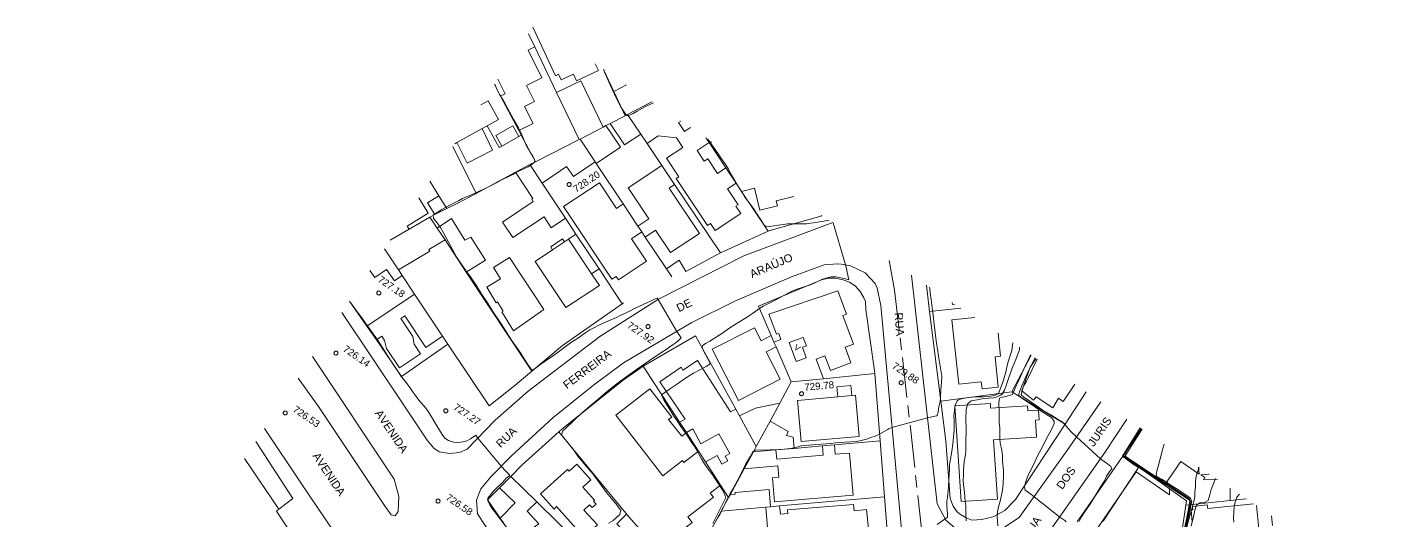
# Model space of a CAD drawing. Header units: metres. Extents: x 322294 to 7190115, y 7390841 to 10157759.
# Drawn here: x 323127.6 to 323466.7, y 7394267.6 to 7394391 of the extents above; entities that cross this region are included whole.
import ezdxf
from ezdxf.enums import TextEntityAlignment as Align

# ---------------------------------------------------------------- set-up
doc = ezdxf.new("R2010")
doc.units = ezdxf.units.M
doc.linetypes.add('T09', pattern=[17, 10, -2, 3, -2])
doc.layers.get('0').update_dxf_attribs({"lineweight": 18})
for name, color, linetype, lineweight in [('100_SIST_VIARIO_MEIO_FIO', 1, 'Continuous', 18), ('108_SEP_FIS_CANT_CENT_ILHA', 7, 'Continuous', 18), ('144_P_DUPLA_ASF_TOP', 7, 'Continuous', 18), ('160_P_SIMP_ASF_TOP', 7, 'Continuous', 18), ('206_MURO_E_MURO_ARRIMO', 7, 'Continuous', 18), ('214_PROJ_BEIRAL_EDIF', 10, 'Continuous', 18), ('216_EDIF_NOTAVEL', 2, 'Continuous', 18), ('508_LM_SETOR_FISCAL', 136, 'T09', 18), ('600_CURVA_MESTRA', 14, 'Continuous', 18), ('604_CURVA_INTERM', 7, 'Continuous', 18), ('606_PTO_COTADO', 7, 'Continuous', 18), ('608_PTO_COTADO_INTERVIA', 1, 'Continuous', 18)]:
    doc.layers.add(name, color=color, linetype=linetype, lineweight=lineweight)
doc.styles.add('Style-Arial', font='arial.ttf', dxfattribs={"height": 1.75})

# ---------------------------------------------------------------- blocks, each defined once
blk = doc.blocks.new('SP09')
at = {"color": 0, "linetype": 'Continuous'}
blk.add_lwpolyline([(-0.03, -0.51), (-0.14, -0.49), (-0.24, -0.46), (-0.31, -0.42), (-0.35, -0.39), (-0.42, -0.31), (-0.47, -0.24), (-0.51, -0.15), (-0.52, -0.09), (-0.52, 0.03), (-0.51, 0.11), (-0.48, 0.2), (-0.44, 0.27), (-0.4, 0.33), (-0.32, 0.39), (-0.23, 0.44), (-0.15, 0.48), (-0.1, 0.48), (-0.03, 0.48), (0.08, 0.48), (0.19, 0.44), (0.27, 0.4), (0.35, 0.32), (0.41, 0.23), (0.46, 0.11), (0.48, 0.03), (0.48, -0.03), (0.47, -0.08), (0.44, -0.21), (0.38, -0.3), (0.31, -0.38), (0.23, -0.44), (0.1, -0.49), (0.02, -0.51)], close=True, dxfattribs=at)
blk = doc.blocks.new('SP10')
at = {"color": 0, "linetype": 'Continuous'}
blk.add_lwpolyline([(-0.03, -0.51), (-0.14, -0.49), (-0.24, -0.46), (-0.31, -0.42), (-0.35, -0.39), (-0.42, -0.31), (-0.47, -0.24), (-0.51, -0.15), (-0.52, -0.09), (-0.52, 0.03), (-0.51, 0.11), (-0.48, 0.2), (-0.44, 0.27), (-0.4, 0.33), (-0.32, 0.39), (-0.23, 0.44), (-0.15, 0.48), (-0.1, 0.48), (-0.03, 0.48), (0.08, 0.48), (0.19, 0.44), (0.27, 0.4), (0.35, 0.32), (0.41, 0.23), (0.46, 0.11), (0.48, 0.03), (0.48, -0.03), (0.47, -0.08), (0.44, -0.21), (0.38, -0.3), (0.31, -0.38), (0.23, -0.44), (0.1, -0.49), (0.02, -0.51)], close=True, dxfattribs=at)

msp = doc.modelspace()

# ---------------------------------------------------------------- linework, layer by layer
at = {"layer": '100_SIST_VIARIO_MEIO_FIO'}
for points in [[(323206.25, 7394319.655), (323221.769, 7394296.526), (323227.584, 7394287.753), (323229.247, 7394285.755), (323230.575, 7394284.881), (323233.113, 7394284.433), (323235.635, 7394284.67), (323237.553, 7394285.543), (323244.593, 7394292.757), (323252.842, 7394300.025), (323270.72, 7394313.679), (323285.398, 7394322.982), (323306.733, 7394333.81), (323328.947, 7394342.158)], [(323248.161, 7394257.158), (323240.175, 7394269.35), (323239.889, 7394272.739), (323240.958, 7394275.581), (323243.45, 7394278.571), (323248.602, 7394283.816), (323258.961, 7394293.309), (323269.141, 7394301.552), (323276.66, 7394307.141), (323293.698, 7394317.178), (323304.482, 7394322.554), (323318.643, 7394328.613), (323326.792, 7394331.61), (323330.149, 7394331.89), (323331.069, 7394331.746), (323333.335, 7394331.375), (323337.043, 7394329.562), (323339.556, 7394326.919), (323340.036, 7394325.808), (323340.917, 7394321.395), (323346.534, 7394260.891)], [(323348.588, 7394329.033), (323354.995, 7394271.887), (323357.194, 7394267.775), (323359.428, 7394265.848), (323363.008, 7394264.434), (323365.883, 7394264.167), (323368.386, 7394264.568), (323372.075, 7394266.161), (323375.566, 7394268.404), (323387.417, 7394285.059), (323395.982, 7394297.361)], [(323402.467, 7394293.027), (323396.959, 7394284.669), (323379.983, 7394260.392), (323373.124, 7394249.782), (323369.878, 7394242.772), (323365.752, 7394232.659), (323364.018, 7394226.847), (323362.228, 7394218.531), (323361.124, 7394208.274), (323360.9, 7394198.864), (323362.004, 7394179.452), (323367.355, 7394119.089), (323368.904, 7394099.446), (323369.018, 7394079.171), (323369.147, 7394063.997)], [(323127.576, 7394201.921), (323154.827, 7394183.796), (323157.963, 7394182.974), (323161.379, 7394183.835), (323163.156, 7394185.243), (323208.769, 7394249.776), (323209.786, 7394252.898), (323209.444, 7394256.617), (323208.311, 7394258.847), (323196.18, 7394276.88), (323186.898, 7394290.695)]]:
    msp.add_lwpolyline(points, dxfattribs=at)
at = {"layer": '108_SEP_FIS_CANT_CENT_ILHA'}
msp.add_lwpolyline([(323195.323, 7394303.302), (323200.373, 7394296.197), (323217.029, 7394271.164), (323218.537, 7394269.106), (323219.57, 7394268.881), (323220.305, 7394269.89), (323220.52, 7394273.716), (323219.278, 7394277.999), (323198.93, 7394308.701)], dxfattribs=at)
at = {"layer": '206_MURO_E_MURO_ARRIMO'}
for p, q in [((323313.003, 7394340.139), (323325.926, 7394343.798)), ((323325.926, 7394343.798), (323326.25, 7394343.96)), ((323300.886, 7394334.604), (323312.778, 7394340.036)), ((323312.778, 7394340.036), (323313.003, 7394340.139)), ((323292.229, 7394329.907), (323300.886, 7394334.604)), ((323287.371, 7394330.579), (323290.585, 7394332.73)), ((323288.682, 7394328.606), (323287.371, 7394330.579)), ((323290.585, 7394332.73), (323292.229, 7394329.907)), ((323310.369, 7394321.233), (323326.123, 7394327.865)), ((323326.123, 7394327.865), (323327.905, 7394328.303)), ((323327.905, 7394328.303), (323329.581, 7394328.229)), ((323329.581, 7394328.229), (323331.538, 7394327.84)), ((323331.538, 7394327.84), (323333.112, 7394327.261)), ((323333.112, 7394327.261), (323334.504, 7394326.328)), ((323353.156, 7394319.958), (323352.343, 7394326.523)), ((323334.504, 7394326.328), (323335.802, 7394324.904)), ((323335.802, 7394324.904), (323336.605, 7394323.481)), ((323336.605, 7394323.481), (323337.096, 7394322.415)), ((323208.166, 7394322.522), (323212.468, 7394316.302)), ((323261.412, 7394311.41), (323276.329, 7394321.885)), ((323276.329, 7394321.885), (323276.618, 7394322.088)), ((323337.096, 7394322.415), (323337.248, 7394320.41)), ((323337.248, 7394320.41), (323339.412, 7394305.118)), ((323355.937, 7394297.503), (323353.156, 7394319.958)), ((323281.518, 7394306.292), (323294.671, 7394313.837)), ((323214.859, 7394312.845), (323221.184, 7394303.699)), ((323221.184, 7394303.699), (323232.737, 7394311.789)), ((323232.737, 7394311.789), (323243.087, 7394296.333)), ((323253.76, 7394305.036), (323261.412, 7394311.41)), ((323276.519, 7394302.753), (323281.518, 7394306.292)), ((323249.443, 7394301.44), (323253.76, 7394305.036)), ((323261.198, 7394290.513), (323276.519, 7394302.753)), ((323339.412, 7394305.118), (323339.469, 7394304.407)), ((323339.469, 7394304.407), (323340.797, 7394287.609)), ((323243.087, 7394296.333), (323249.443, 7394301.44)), ((323392.313, 7394299.813), (323387.031, 7394291.774)), ((323357.168, 7394287.565), (323355.937, 7394297.503)), ((323251.341, 7394281.628), (323260.497, 7394289.881)), ((323260.497, 7394289.881), (323261.198, 7394290.513)), ((323387.031, 7394291.774), (323374.657, 7394272.937)), ((323406.031, 7394290.646), (323403.317, 7394286.416)), ((323340.797, 7394287.609), (323341.902, 7394273.638)), ((323358.327, 7394273.191), (323357.168, 7394287.565)), ((323403.317, 7394286.416), (323401.483, 7394283.786)), ((323401.483, 7394283.786), (323390.044, 7394267.376)), ((323248.466, 7394278.714), (323251.341, 7394281.628)), ((323245.652, 7394275.861), (323248.466, 7394278.714)), ((323341.902, 7394273.638), (323342.569, 7394265.202)), ((323359.048, 7394271.256), (323358.327, 7394273.191)), ((323374.657, 7394272.937), (323371.954, 7394270.158)), ((323189.88, 7394269.989), (323190.52, 7394270.484)), ((323197.793, 7394258.121), (323189.88, 7394269.989)), ((323360.015, 7394269.848), (323359.048, 7394271.256)), ((323360.901, 7394269.183), (323360.015, 7394269.848)), ((323362.461, 7394268.24), (323360.901, 7394269.183)), ((323371.954, 7394270.158), (323369.003, 7394268.608)), ((323438.855, 7394266.432), (323438.636, 7394268.857)), ((323250.055, 7394262.135), (323245.814, 7394268.275)), ((323363.725, 7394267.8), (323362.461, 7394268.24)), ((323366.206, 7394267.925), (323363.725, 7394267.8)), ((323369.003, 7394268.608), (323366.206, 7394267.925))]:
    msp.add_line(p, q, dxfattribs=at)
for points in [[(323254.442, 7394386.077), (323259.923, 7394374.659)], [(323271.644, 7394380.452), (323274.211, 7394374.931)], [(323244.417, 7394376.77), (323245.917, 7394373.75)], [(323250.467, 7394365.164), (323251.092, 7394363.984)], [(323273.286, 7394366.948), (323272.243, 7394366.405)], [(323282.513, 7394361.973), (323286.227, 7394356.441)], [(323269.813, 7394356.975), (323276.564, 7394346.826)], [(323230.468, 7394348.872), (323228.21, 7394352.517)], [(323289.422, 7394351.681), (323300.886, 7394334.604)], [(323232.462, 7394345.655), (323235.044, 7394346.932), (323239.788, 7394349.468)], [(323312.778, 7394340.036), (323306.147, 7394349.976)], [(323228.224, 7394343.557), (323229.459, 7394344.169)], [(323264.763, 7394339.274), (323262.126, 7394343.238)], [(323282.063, 7394338.558), (323287.371, 7394330.579)], [(323276.329, 7394321.885), (323270.513, 7394330.629)], [(323224.423, 7394324.286), (323221.353, 7394328.901)], [(323253.76, 7394305.036), (323237.349, 7394329.792)], [(323310.369, 7394321.233), (323313.55, 7394313.892)], [(323360.917, 7394320.794), (323353.156, 7394319.958)], [(323231.429, 7394313.755), (323232.737, 7394311.789)], [(323304.721, 7394295.495), (323294.671, 7394313.837)], [(323290.634, 7394292.297), (323281.518, 7394306.292)], [(323378.528, 7394309.025), (323373.719, 7394299.811)], [(323339.469, 7394304.407), (323326.63, 7394303.118)], [(323315.687, 7394296.991), (323318.569, 7394302.309)], [(323355.937, 7394297.503), (323373.719, 7394299.811)], [(323373.719, 7394299.811), (323387.031, 7394291.774)], [(323260.497, 7394289.881), (323277.186, 7394269.478), (323277.396, 7394269.239)], [(323319.297, 7394285.715), (323326.374, 7394286.338)], [(323329.365, 7394286.602), (323340.797, 7394287.609)], [(323297.142, 7394282.308), (323295.387, 7394285.002)], [(323401.483, 7394283.786), (323411.862, 7394276.473)], [(323254.936, 7394272.366), (323248.466, 7394278.714)], [(323341.902, 7394273.638), (323315.66, 7394271.326)], [(323428.296, 7394272.66), (323432.338, 7394273.065)]]:
    msp.add_lwpolyline(points, dxfattribs=at)
at = {"layer": '214_PROJ_BEIRAL_EDIF'}
for points in [[(323269.577, 7394381.833), (323270.354, 7394380.163), (323264.885, 7394377.62), (323264.121, 7394379.264), (323261.034, 7394377.828), (323260.381, 7394379.233), (323259.599, 7394378.869), (323253.946, 7394391.03)], [(323252.851, 7394389.392), (323254.442, 7394386.077), (323252.792, 7394385.254), (323256.23, 7394378.364), (323252.36, 7394376.433), (323254.37, 7394372.403), (323251.911, 7394371.176), (323254.025, 7394366.939), (323250.467, 7394365.164)], [(323250.467, 7394365.164), (323245.917, 7394373.75), (323247.071, 7394374.326), (323245.238, 7394378)], [(323274.211, 7394374.931), (323277.407, 7394376.601)], [(323283.711, 7394372.388), (323277.648, 7394369.22), (323277.019, 7394368.891), (323274.211, 7394374.931)], [(323234.463, 7394361.875), (323234.97, 7394362.158), (323241.272, 7394365.675), (323242.541, 7394366.384), (323245.378, 7394367.967), (323242.788, 7394372.607), (323240.949, 7394371.581)], [(323283.711, 7394372.388), (323277.648, 7394369.22), (323280.954, 7394364.296), (323282.513, 7394361.973), (323285.311, 7394363.839), (323289.853, 7394363.344), (323291.456, 7394360.94), (323287.412, 7394358.242), (323290.499, 7394353.614), (323289.841, 7394353.176), (323297.662, 7394341.45), (323298.372, 7394341.924), (323299.532, 7394340.185), (323305.93, 7394344.453), (323304.728, 7394346.257), (323305.287, 7394346.63), (323302.641, 7394350.597), (323304.781, 7394352.024), (323302.232, 7394355.846), (323300.151, 7394354.458), (323297.721, 7394358.102), (323296.807, 7394357.493), (323295.016, 7394360.178), (323298.008, 7394362.179)], [(323293.413, 7394365.905), (323291.92, 7394364.909), (323290.419, 7394367.16), (323290.978, 7394367.532)], [(323234.463, 7394361.875), (323234.97, 7394362.158), (323237.532, 7394356.994), (323243.898, 7394360.23), (323241.272, 7394365.675), (323242.541, 7394366.384), (323245.594, 7394360.915), (323246.259, 7394361.286), (323250.49, 7394363.648), (323251.092, 7394363.984), (323254.605, 7394357.354), (323253.208, 7394356.644), (323249.647, 7394354.74)], [(323249.647, 7394354.74), (323239.788, 7394349.468), (323233.98, 7394361.152)], [(323298.008, 7394362.179), (323297.22, 7394363.36)], [(323298.72, 7394362.358), (323298.008, 7394362.179)], [(323298.008, 7394362.179), (323302.232, 7394355.846), (323304.781, 7394352.024), (323306.147, 7394349.976), (323309.343, 7394350.781), (323310.734, 7394345.256), (323315.09, 7394346.353), (323314.785, 7394347.562), (323319.198, 7394348.673)], [(323218.349, 7394337.76), (323223.064, 7394340.528), (323222.605, 7394341.269), (323227.847, 7394344.518), (323225.449, 7394348.386)], [(323216.901, 7394335.594), (323220.372, 7394330.376), (323228.218, 7394334.982), (323227.954, 7394335.431), (323232.026, 7394337.821), (323230.048, 7394340.806), (323228.224, 7394343.557)], [(323228.224, 7394343.557), (323223.064, 7394340.528), (323218.349, 7394337.76)], [(323213.268, 7394330.157), (323214.444, 7394328.428), (323217.416, 7394330.45), (323219.383, 7394327.56), (323221.353, 7394328.901), (323220.372, 7394330.376), (323216.901, 7394335.594)], [(323359.447, 7394321.776), (323358.88, 7394321.694), (323358.806, 7394322.205)], [(323364.416, 7394318.455), (323358.682, 7394317.838), (323360.414, 7394301.749), (323366.07, 7394302.358), (323366.262, 7394300.572), (323370.314, 7394301.008), (323369.493, 7394308.624), (323370.878, 7394308.773), (323370.255, 7394314.553)], [(323379.811, 7394308.168), (323378.255, 7394306.036), (323376.162, 7394300.063), (323379.108, 7394297.771), (323379.743, 7394298.634), (323383.917, 7394295.846), (323385.353, 7394298.241), (323386.571, 7394297.432), (323389.445, 7394301.729)], [(323184.714, 7394287.426), (323193.961, 7394273.148), (323190.52, 7394270.484), (323181.869, 7394283.169)], [(323428.296, 7394272.66), (323417.176, 7394271.543), (323417.332, 7394272.62), (323413.131, 7394275.579), (323411.862, 7394276.473), (323415.919, 7394282.424), (323420.536, 7394279.275), (323420.381, 7394281.056)], [(323422.962, 7394279.331), (323422.92, 7394279.271), (323420.966, 7394279.076), (323421.948, 7394278.406), (323421.586, 7394277.875), (323425.071, 7394277.922)], [(323428.291, 7394275.77), (323428.296, 7394272.66)], [(323434.122, 7394271.873), (323422.65, 7394270.722), (323422.514, 7394271.582), (323418.861, 7394271.216), (323418.945, 7394270.386), (323418.505, 7394270.342), (323418.813, 7394267.272)], [(323428.95, 7394252.003), (323439.985, 7394252.918), (323439.592, 7394257.613), (323438.313, 7394257.485), (323438.075, 7394259.854), (323435.389, 7394259.584), (323435.518, 7394258.303), (323434.404, 7394258.191), (323434.24, 7394259.822), (323435.457, 7394259.944), (323435.313, 7394261.373), (323435.821, 7394261.424), (323434.819, 7394271.408)]]:
    msp.add_lwpolyline(points, dxfattribs=at)
for points in [[(323271.537, 7394366.037), (323265.999, 7394377.575), (323259.923, 7394374.659), (323265.556, 7394362.924), (323265.779, 7394363.039)], [(323273.286, 7394366.948), (323276.871, 7394361.573), (323280.954, 7394364.296), (323277.648, 7394369.22), (323277.019, 7394368.891)], [(323250.49, 7394363.648), (323246.259, 7394361.286), (323244.764, 7394363.964), (323248.995, 7394366.326)], [(323271.537, 7394366.037), (323272.243, 7394366.405), (323275.848, 7394361), (323269.813, 7394356.975), (323269.586, 7394357.316), (323265.779, 7394363.039)], [(323256.266, 7394352.048), (323262.429, 7394356.158), (323264.098, 7394353.656), (323269.586, 7394357.316), (323265.779, 7394363.039), (323265.556, 7394362.924), (323254.605, 7394357.354), (323253.208, 7394356.644)], [(323253.208, 7394356.644), (323249.647, 7394354.74), (323253.997, 7394348.2), (323253.702, 7394348.004), (323254.097, 7394347.409), (323246.391, 7394342.284), (323248.965, 7394338.414), (323256.772, 7394343.607), (323258.585, 7394340.882), (323262.126, 7394343.238), (323256.266, 7394352.048)], [(323289.422, 7394351.681), (323286.227, 7394356.441), (323277.787, 7394350.812), (323282.938, 7394343.09), (323280.244, 7394341.293), (323281.215, 7394339.833), (323282.063, 7394338.558), (323284.651, 7394340.284), (323288.407, 7394334.652), (323295.634, 7394339.473), (323288.086, 7394350.79)], [(323276.564, 7394346.826), (323280.244, 7394341.293), (323281.215, 7394339.833), (323278.626, 7394338.106), (323282.368, 7394332.497), (323275.353, 7394327.818), (323274.762, 7394328.703), (323273.754, 7394328.03), (323261.669, 7394346.149), (323270.64, 7394352.133), (323274.914, 7394345.725)], [(323229.459, 7394344.169), (323232.462, 7394345.655), (323230.468, 7394348.872), (323227.633, 7394347.115)], [(323237.349, 7394329.792), (323232.026, 7394337.821), (323230.048, 7394340.806), (323233.623, 7394343.178), (323236.971, 7394337.729), (323238.481, 7394338.476), (323242.154, 7394332.751)], [(323268.644, 7394329.387), (323262.899, 7394338.024), (323261.908, 7394337.365), (323258.916, 7394335.374), (323254.548, 7394332.469), (323262.248, 7394320.893), (323270.599, 7394326.448)], [(323261.908, 7394337.365), (323258.916, 7394335.374), (323258.435, 7394336.098), (323261.427, 7394338.089)], [(323268.644, 7394329.387), (323270.513, 7394330.629), (323264.763, 7394339.274), (323262.899, 7394338.024)], [(323248.114, 7394333.404), (323244.125, 7394330.947), (323245.879, 7394328.099), (323242.45, 7394325.986), (323244.822, 7394322.134), (323245.15, 7394322.336), (323246.56, 7394320.048), (323246.22, 7394319.839), (323249.14, 7394315.097), (323256.726, 7394320.413)], [(323231.429, 7394313.755), (323227.242, 7394310.96), (323221.96, 7394318.869), (323220.953, 7394318.197), (323223.95, 7394313.708), (323224.344, 7394311.752), (323225.934, 7394309.372), (323220.641, 7394305.837), (323217.403, 7394310.686), (323216.882, 7394312.699), (323216.191, 7394313.734), (323214.859, 7394312.845), (323212.468, 7394316.302), (323224.423, 7394324.286)], [(323318.569, 7394302.309), (323326.63, 7394303.118), (323324.801, 7394308.02), (323326.998, 7394308.84), (323328.357, 7394305.197), (323333.489, 7394307.112), (323332.035, 7394311.01), (323334.149, 7394311.799), (323331.497, 7394318.908), (323332.408, 7394319.248), (323330.211, 7394325.137), (323312.985, 7394319.256), (323314.857, 7394314.239), (323315.437, 7394314.456), (323315.999, 7394312.949), (323314.242, 7394312.294), (323314.756, 7394311.108)], [(323313.55, 7394313.892), (323314.242, 7394312.294), (323314.756, 7394311.108), (323312.316, 7394309.862), (323315.816, 7394303.01), (323305.382, 7394297.68), (323298.835, 7394310.496), (323309.372, 7394315.879), (323311.042, 7394312.611)], [(323321.561, 7394313.455), (323318.051, 7394312.145), (323319.801, 7394307.454), (323322.312, 7394308.39), (323321.339, 7394310.997), (323322.338, 7394311.37)], [(323297.142, 7394282.308), (323300.909, 7394276.526), (323302.922, 7394273.436), (323303.294, 7394274.122), (323306.814, 7394280.618), (323309.089, 7394284.815), (323309.827, 7394286.177), (323305.637, 7394293.823), (323304.721, 7394295.495), (323303.414, 7394294.827), (323295.097, 7394307.705), (323291.442, 7394305.253), (323291.048, 7394306.023), (323285.683, 7394302.345), (323292.076, 7394293.034), (323290.634, 7394292.297), (323292.349, 7394289.666), (323293.958, 7394290.557), (323296.007, 7394286.856), (323300.491, 7394289.339), (323303.197, 7394284.452), (323302.015, 7394283.798), (323302.694, 7394282.571), (323301.254, 7394281.774), (323300.062, 7394283.926)], [(323292.349, 7394289.666), (323295.387, 7394285.002), (323291.758, 7394282.189), (323291.408, 7394282.641), (323286.474, 7394278.817), (323274.683, 7394294.032), (323283.193, 7394300.627), (323288.681, 7394293.545), (323287.921, 7394292.956), (323291.176, 7394288.757)], [(323330.217, 7394298.614), (323333.712, 7394298.922), (323333.493, 7394301.406), (323329.998, 7394301.098)], [(323315.687, 7394296.991), (323313.27, 7394292.531), (323309.827, 7394286.177), (323305.637, 7394293.823), (323309.65, 7394295.74)], [(323330.217, 7394298.614), (323333.712, 7394298.922), (323334.655, 7394299.005), (323335.563, 7394288.704), (323321.005, 7394287.421), (323320.097, 7394297.722)], [(323380.37, 7394295.296), (323377.729, 7394295.117), (323377.643, 7394296.39), (323368.406, 7394295.766), (323368.328, 7394296.919), (323359.446, 7394296.319), (323361.058, 7394272.436), (323370.105, 7394273.047), (323369.107, 7394287.825), (323379.885, 7394288.553), (323379.6, 7394292.78), (323380.535, 7394292.843)], [(323319.297, 7394285.715), (323314.747, 7394285.314), (323309.089, 7394284.815), (323309.827, 7394286.177), (323313.27, 7394292.531), (323317.779, 7394289.948), (323317.366, 7394288.971), (323319.047, 7394288.543)], [(323306.814, 7394280.618), (323309.089, 7394284.815), (323314.747, 7394285.314), (323314.953, 7394282.977), (323326.58, 7394284.002), (323326.374, 7394286.338), (323329.365, 7394286.602), (323329.572, 7394284.243), (323333.094, 7394284.553), (323334.019, 7394274.05), (323314.391, 7394272.32), (323313.86, 7394278.348), (323315.499, 7394278.493), (323315.246, 7394281.36)], [(323264.978, 7394281.755), (323263.021, 7394279.998), (323262.633, 7394280.43), (323255.859, 7394274.348), (323259.266, 7394270.554), (323259.931, 7394271.152), (323266.755, 7394263.551), (323270.11, 7394266.563), (323266.751, 7394270.303), (323268.169, 7394271.576), (323268.77, 7394270.906), (323269.769, 7394271.803), (323269.125, 7394272.52), (323269.423, 7394272.788), (323266.49, 7394276.055), (323268.486, 7394277.847)], [(323417.176, 7394271.543), (323417.332, 7394272.62), (323413.131, 7394275.579), (323413.134, 7394274.131), (323404.757, 7394279.843), (323394.813, 7394265.258), (323397.785, 7394263.232), (323397.19, 7394262.358), (323401.852, 7394259.084), (323402.427, 7394259.927), (323403.434, 7394259.241), (323403.785, 7394259.755), (323407.933, 7394256.927), (323409.676, 7394264.324), (323415.789, 7394261.942)], [(323245.652, 7394275.861), (323242.665, 7394272.835), (323245.814, 7394268.275), (323249.527, 7394272.059)], [(323285.1, 7394260.472), (323293.79, 7394267.206), (323292.726, 7394268.579), (323299.112, 7394273.528), (323298.335, 7394274.531), (323300.909, 7394276.526), (323302.922, 7394273.436), (323301.082, 7394270.042), (323293.143, 7394255.392), (323291.778, 7394252.872)], [(323267.004, 7394254.349), (323270.749, 7394256.85), (323254.936, 7394272.366), (323252.583, 7394270.017), (323255.508, 7394266.825), (323252.145, 7394264.502), (323252.577, 7394263.877), (323250.055, 7394262.135), (323251.139, 7394260.566), (323254.492, 7394261.307), (323257.192, 7394257.215), (323261.381, 7394259.865)], [(323303.294, 7394274.122), (323304.586, 7394274.236), (323304.549, 7394274.656), (323313.026, 7394275.403), (323313.403, 7394271.127), (323312.187, 7394271.02), (323301.082, 7394270.042), (323302.922, 7394273.436)], [(323281.798, 7394264.229), (323275.866, 7394260.267), (323273.296, 7394262.888), (323276.099, 7394265.637), (323274.935, 7394266.824), (323277.396, 7394269.239)], [(323331.124, 7394258.738), (323328.663, 7394258.521), (323328.59, 7394259.405), (323318.694, 7394258.592), (323318.617, 7394259.53), (323314.103, 7394259.159), (323313.711, 7394263.931), (323312.776, 7394263.854), (323312.187, 7394271.02), (323313.403, 7394271.127), (323315.66, 7394271.326), (323315.874, 7394269.272), (323317.738, 7394269.467), (323317.648, 7394270.336), (323334.133, 7394271.674), (323334.301, 7394270.114), (323337.352, 7394270.432), (323337.934, 7394264.859), (323334.638, 7394264.515), (323335.117, 7394259.928), (323331.044, 7394259.502)]]:
    msp.add_lwpolyline(points, close=True, dxfattribs=at)
at = {"layer": '216_EDIF_NOTAVEL'}
for points in [[(323298.008, 7394362.179), (323297.22, 7394363.36)], [(323298.72, 7394362.358), (323298.008, 7394362.179)]]:
    msp.add_lwpolyline(points, dxfattribs=at)
at = {"layer": '508_LM_SETOR_FISCAL'}
msp.add_lwpolyline([(323343.065, 7394332.724), (323344.391, 7394325.283), (323348.357, 7394290.868), (323351.423, 7394262.391), (323353.555, 7394242.594), (323354.441, 7394218.108), (323355.134, 7394198.946), (323356.756, 7394181.451), (323358.706, 7394160.425), (323363.917, 7394101.855), (323364.928, 7394081.592), (323364.896, 7394060.351), (323367.232, 7394034.125), (323410.022, 7393965.034), (323429.652, 7393918.888), (323443.08, 7393868.642), (323448.918, 7393847.221), (323455.854, 7393821.418), (323456.737, 7393818.131), (323467.637, 7393781.957), (323472.177, 7393766.89), (323473.045, 7393761.884)], dxfattribs=at)
at = {"layer": '600_CURVA_MESTRA'}
for points, elevation in [([(323299.498, 7394267.097), (323300.167, 7394268.251), (323300.784, 7394269.378), (323301.274, 7394270.382), (323301.817, 7394271.381), (323302.319, 7394272.502), (323302.821, 7394273.427), (323303.274, 7394274.428), (323303.931, 7394275.546), (323304.545, 7394276.633), (323305.118, 7394277.707), (323305.651, 7394278.664), (323306.255, 7394279.804), (323307.237, 7394281.855), (323308.392, 7394283.788), (323308.938, 7394284.835), (323309.581, 7394285.232), (323310.591, 7394285.317), (323311.922, 7394285.241), (323313.199, 7394285.353), (323315.557, 7394285.41), (323316.907, 7394285.495), (323318.357, 7394285.67), (323319.742, 7394285.949), (323321.012, 7394286.375), (323322.093, 7394286.419), (323324.682, 7394286.652), (323326.042, 7394286.772), (323327.288, 7394286.84), (323328.433, 7394286.946), (323329.527, 7394287.079), (323330.797, 7394287.172), (323331.975, 7394287.231), (323333.384, 7394287.336), (323334.754, 7394287.473), (323336.043, 7394287.697), (323337.342, 7394288.037), (323338.492, 7394288.406), (323339.528, 7394288.805), (323340.647, 7394289.304), (323342.706, 7394290.442), (323342.844, 7394290.624), (323343.743, 7394290.955), (323352.588, 7394293.355), (323354.76, 7394293.869), (323354.997, 7394293.89), (323355.26, 7394294.866), (323355.458, 7394296.136), (323355.762, 7394297.43), (323355.85, 7394298.465), (323355.921, 7394300.466), (323356.104, 7394302.299), (323356.196, 7394303.771), (323355.527, 7394307.796), (323355.356, 7394308.793), (323355.101, 7394310.576), (323354.887, 7394311.902), (323354.294, 7394316.685), (323354.002, 7394319.014), (323353.848, 7394320.292), (323353.717, 7394321.583), (323353.529, 7394322.957), (323353.263, 7394324.566), (323353.174, 7394325.725), (323353.133, 7394325.996)], 730), ([(323380.046, 7394308.011), (323377.748, 7394303.346), (323377.245, 7394302.36), (323376.634, 7394301.269), (323376.241, 7394300.184), (323376.058, 7394299.14), (323376.804, 7394298.46), (323377.652, 7394297.912), (323380.364, 7394296.029), (323381.32, 7394295.382), (323383.463, 7394294.106), (323385.276, 7394292.969), (323386.17, 7394292.438), (323387.069, 7394291.592), (323387.828, 7394290.623), (323388.546, 7394289.838), (323389.859, 7394288.567), (323395.883, 7394283.073), (323396.808, 7394282.413), (323397.645, 7394281.807), (323398.425, 7394281.174), (323398.665, 7394280.647), (323398.012, 7394279.769), (323397.398, 7394278.729), (323396.827, 7394277.624), (323395.808, 7394275.893), (323393.793, 7394272.638), (323392.991, 7394271.455), (323391.887, 7394269.759), (323391.127, 7394268.559), (323390.544, 7394267.429)], 735), ([(323414.681, 7394250.221), (323414.758, 7394250.649), (323416.118, 7394258.085), (323417.647, 7394266.749), (323419.117, 7394272.058), (323419.247, 7394272.674), (323419.428, 7394273.774), (323419.451, 7394274.815), (323419.61, 7394276.026), (323419.646, 7394277.189), (323419.73, 7394278.268), (323419.942, 7394279.307), (323420.53, 7394280.956)], 740)]:
    msp.add_lwpolyline(points, dxfattribs=dict(at, elevation=elevation))
at = {"layer": '604_CURVA_INTERM', "flags": 128}
for points, elevation in [([(323271.68, 7394380.428), (323271.923, 7394379.783), (323272.38, 7394378.676), (323273.289, 7394376.619), (323273.827, 7394375.535), (323274.834, 7394373.354), (323275.811, 7394371.329), (323276.367, 7394370.462), (323277.391, 7394368.963), (323277.989, 7394368.925), (323279.032, 7394369.443), (323280.046, 7394370.022), (323281.961, 7394371.077), (323283.022, 7394371.583), (323284.176, 7394372.077)], 729), ([(323272.903, 7394266.99), (323274.049, 7394267.68), (323274.856, 7394268.445), (323275.75, 7394269.156), (323275.952, 7394270.238), (323275.274, 7394271.13), (323274.689, 7394271.963), (323273.922, 7394272.873), (323273.185, 7394273.709), (323272.386, 7394274.687), (323271.048, 7394276.542), (323270.319, 7394277.555), (323269.037, 7394279.252), (323266.898, 7394281.767), (323266.193, 7394282.635), (323265.513, 7394283.416), (323264.924, 7394284.235), (323264.242, 7394285.226), (323263.477, 7394286.191), (323262.809, 7394286.99), (323262.056, 7394287.943), (323261.176, 7394289.122), (323261.449, 7394290.128), (323262.225, 7394290.784), (323263.963, 7394292.405), (323264.75, 7394293.188), (323265.673, 7394294.026), (323266.431, 7394294.742), (323268.152, 7394296.17), (323269.142, 7394296.982), (323272.59, 7394299.925), (323273.434, 7394300.663), (323274.313, 7394301.358), (323276.317, 7394302.857), (323277.237, 7394303.551), (323278.415, 7394304.344), (323279.289, 7394305.023), (323280.131, 7394305.613), (323281.209, 7394306.33), (323283.97, 7394308.289), (323286.636, 7394310.017), (323287.587, 7394310.639), (323288.549, 7394311.326), (323289.474, 7394311.953), (323290.32, 7394312.601), (323291.035, 7394313.37), (323289.929, 7394314.958), (323285.298, 7394322.918), (323285.087, 7394323.286), (323284.535, 7394323.122), (323283.529, 7394322.622), (323282.442, 7394322.08), (323279.418, 7394320.662), (323278.325, 7394320.141), (323277.1, 7394319.512), (323275.819, 7394318.928), (323274.901, 7394318.469), (323273.87, 7394318.001), (323271.739, 7394317.094), (323270.478, 7394316.514), (323269.194, 7394315.874), (323268.247, 7394315.337), (323267.24, 7394314.706), (323266.392, 7394314.114), (323265.37, 7394313.352), (323264.299, 7394312.655), (323263.418, 7394312.059), (323260.693, 7394310.102), (323259.747, 7394309.369), (323258.782, 7394308.683), (323257.892, 7394308.095), (323255.719, 7394306.621), (323254.788, 7394305.868), (323253.805, 7394305.274), (323253.682, 7394305.29), (323253.526, 7394305.493), (323252.884, 7394306.436), (323251.628, 7394308.363), (323251.073, 7394309.367), (323248.663, 7394312.751), (323248.025, 7394313.706), (323246.808, 7394315.66), (323246.036, 7394316.874), (323243.999, 7394319.961), (323242.785, 7394321.871), (323241.234, 7394324.186), (323239.796, 7394326.502), (323238.591, 7394328.36), (323237.122, 7394330.231), (323236.375, 7394331.31), (323235.008, 7394333.468), (323234.474, 7394334.336), (323232.243, 7394338.478), (323231.643, 7394339.581), (323230.881, 7394340.903), (323230.104, 7394342.109), (323229.162, 7394343.205), (323229.045, 7394344.005), (323230.091, 7394344.723), (323231.198, 7394345.4), (323232.349, 7394346.018), (323233.4, 7394346.622), (323235.434, 7394347.636), (323236.43, 7394348.166), (323237.41, 7394348.607), (323238.449, 7394349.042), (323240.402, 7394349.91), (323241.535, 7394350.439), (323243.863, 7394351.601), (323244.825, 7394352.118), (323245.819, 7394352.683), (323246.876, 7394353.211), (323247.823, 7394353.638), (323248.966, 7394354.186), (323249.933, 7394354.774), (323252.775, 7394356.141), (323253.7, 7394356.676), (323254.484, 7394357.391), (323254.455, 7394357.81), (323253.957, 7394358.73), (323253.392, 7394359.608), (323252.898, 7394360.541), (323252.341, 7394361.547), (323251.891, 7394362.546), (323251.462, 7394363.552), (323250.941, 7394364.691), (323250.356, 7394365.867), (323249.777, 7394366.818), (323249.241, 7394367.893), (323247.528, 7394370.959), (323246.963, 7394372.034), (323246.359, 7394373.02), (323245.677, 7394374.188), (323245.007, 7394375.531), (323244.438, 7394376.801)], 728), ([(323247.089, 7394266.411), (323245.14, 7394268.966), (323244.459, 7394269.821), (323243.845, 7394270.694), (323243.251, 7394271.6), (323242.785, 7394272.515), (323242.762, 7394273.282), (323244.089, 7394274.914), (323244.886, 7394275.758), (323246.476, 7394277.295), (323247.285, 7394278.27), (323248.251, 7394278.973), (323247.961, 7394279.295), (323247.194, 7394280.035), (323246.076, 7394281.244), (323240.227, 7394288.283), (323239.701, 7394289.024), (323238.396, 7394288.099), (323237.484, 7394287.637), (323236.456, 7394287.323), (323235.335, 7394287.176), (323234.196, 7394287.271), (323233.925, 7394287.335), (323232.867, 7394287.656), (323231.959, 7394288.301), (323231.344, 7394289.182), (323230.641, 7394290.255), (323230.01, 7394291.354), (323228.163, 7394294.416), (323227.482, 7394295.406), (323226.801, 7394296.258), (323225.936, 7394297.234), (323225.247, 7394298.1), (323224.627, 7394298.926), (323223.922, 7394299.925), (323223.33, 7394300.85), (323221.757, 7394302.894), (323221.103, 7394303.717), (323220.378, 7394304.726), (323219.683, 7394305.821), (323218.992, 7394306.843), (323217.6, 7394309.042), (323216.908, 7394310.084), (323215.132, 7394312.84), (323213.646, 7394314.909), (323212.164, 7394317.051), (323211.472, 7394317.996), (323210.693, 7394318.983), (323210.09, 7394319.812), (323209.466, 7394320.717), (323208.798, 7394321.629), (323208.18, 7394322.542)], 727), ([(323373.958, 7394312.079), (323373.716, 7394310.22), (323373.403, 7394309.166), (323372.739, 7394307.108), (323372.482, 7394306.012), (323372.239, 7394304.754), (323371.862, 7394303.661), (323371.558, 7394302.51), (323370.64, 7394300.092), (323370.343, 7394299.367), (323369.32, 7394298.898), (323367.943, 7394298.702), (323366.593, 7394298.627), (323365.131, 7394298.601), (323363.69, 7394298.543), (323362.352, 7394298.364), (323361.36, 7394298.166), (323360.209, 7394297.787), (323360.008, 7394297.607), (323359.547, 7394296.549), (323359.348, 7394295.13), (323359.213, 7394293.808), (323359.278, 7394292.629), (323359.249, 7394290.449), (323359.177, 7394289.331), (323358.924, 7394286.927), (323358.761, 7394285.612), (323358.346, 7394283.028), (323358.156, 7394281.767), (323358.11, 7394280.408), (323358.036, 7394279.129), (323357.951, 7394278.119), (323357.829, 7394275.991), (323357.581, 7394273.529), (323357.462, 7394272.487), (323357.468, 7394271.351), (323357.57, 7394270.349), (323357.656, 7394269.26), (323357.632, 7394268.502), (323357.026, 7394268.09), (323355.062, 7394266.664)], 731), ([(323375.594, 7394310.986), (323375.64, 7394310.381), (323375.541, 7394310.167), (323374.694, 7394307.929), (323374.251, 7394306.931), (323373.783, 7394305.807), (323373.435, 7394304.731), (323373.035, 7394303.665), (323372.296, 7394301.474), (323371.831, 7394300.291), (323371.283, 7394299.297), (323370.878, 7394299.022), (323370.175, 7394298.661), (323369.147, 7394298.356), (323367.99, 7394298.301), (323366.792, 7394298.168), (323365.803, 7394298.018), (323365.543, 7394297.939), (323363.574, 7394297.617), (323362.657, 7394296.748), (323362.304, 7394295.38), (323362.228, 7394293.219), (323362.307, 7394290.399), (323362.205, 7394287.174), (323362.186, 7394285.133), (323362.088, 7394284.135), (323361.806, 7394282.393), (323361.649, 7394280.342), (323361.591, 7394279.33), (323361.551, 7394277.483), (323361.703, 7394275.94), (323361.881, 7394274.691), (323361.929, 7394273.619), (323362.012, 7394272.328), (323362.185, 7394271.308), (323362.243, 7394270.292), (323362.222, 7394268.91), (323362.244, 7394267.585)], 732), ([(323378.397, 7394309.112), (323377.932, 7394308.113), (323377.299, 7394306.875), (323376.733, 7394305.522), (323375.164, 7394302.2), (323374.707, 7394301.171), (323374.313, 7394300.145), (323373.877, 7394299.215), (323373.07, 7394298.937), (323372.11, 7394298.655), (323371.008, 7394298.417), (323370.618, 7394298.303), (323370.43, 7394297.093), (323370.495, 7394294.626), (323370.554, 7394293.564), (323370.553, 7394292.15), (323370.67, 7394290.744), (323370.741, 7394289.337), (323370.717, 7394288.205), (323370.787, 7394287.044), (323371.038, 7394285.983), (323371.266, 7394284.806), (323371.36, 7394283.684), (323371.391, 7394282.49), (323371.631, 7394280.198), (323371.61, 7394278.734), (323371.548, 7394277.132), (323371.451, 7394275.81), (323371.226, 7394274.391), (323370.691, 7394272.197), (323370.392, 7394271.109), (323370.085, 7394269.83), (323370.029, 7394268.781), (323370.183, 7394266.377)], 733), ([(323379.476, 7394308.391), (323379.012, 7394307.344), (323378.36, 7394306.089), (323377.787, 7394304.911), (323376.216, 7394301.357), (323375.485, 7394299.364), (323375.477, 7394298.92), (323376.471, 7394298.121), (323379.732, 7394295.963), (323380.818, 7394295.189), (323382.762, 7394293.956), (323383.592, 7394293.398), (323384.282, 7394292.5), (323384.241, 7394291.919), (323383.747, 7394290.728), (323383.094, 7394289.498), (323382.472, 7394288.373), (323381.289, 7394285.944), (323380.608, 7394284.756), (323380.098, 7394283.816), (323379.415, 7394282.355), (323378.817, 7394280.967), (323378.146, 7394279.659), (323377.645, 7394278.628), (323377.165, 7394277.433), (323376.839, 7394276.218), (323377.044, 7394275.239), (323377.276, 7394275.103), (323378.433, 7394274.282), (323379.271, 7394273.611), (323385.665, 7394268.517), (323386.925, 7394267.715), (323387.273, 7394267.359)], 734), ([(323396.569, 7394267.5), (323402.591, 7394276.727), (323405.38, 7394280.923), (323404.038, 7394281.777), (323401.382, 7394283.788), (323405.743, 7394290.838)], 736), ([(323411.783, 7394286.802), (323411.284, 7394285.061), (323410.905, 7394283.69), (323410.629, 7394282.48), (323410.353, 7394281.406), (323410.018, 7394280.409), (323409.746, 7394279.176), (323409.958, 7394278.717), (323411.234, 7394277.897), (323412.249, 7394277.309), (323413.012, 7394276.736), (323413.92, 7394276.221), (323414.783, 7394275.676), (323417.432, 7394273.901), (323418.379, 7394273.294), (323418.663, 7394272.56), (323418.062, 7394269.274), (323417.069, 7394264.618)], 739), ([(323429.175, 7394267.255), (323429.145, 7394268.332), (323429.194, 7394269.708), (323429.271, 7394271.069), (323429.543, 7394272.375), (323429.973, 7394273.534), (323430.574, 7394274.244)], 742)]:
    msp.add_lwpolyline(points, dxfattribs=dict(at, elevation=elevation))
at = {"layer": '604_CURVA_INTERM'}
for points, elevation in [([(323297.677, 7394363.055), (323299.537, 7394360.452), (323301.572, 7394357.533), (323302.207, 7394356.609), (323302.862, 7394355.519), (323303.337, 7394354.596), (323303.869, 7394353.625), (323304.473, 7394352.722), (323305.582, 7394350.735), (323306.192, 7394349.816), (323306.895, 7394348.708), (323307.564, 7394347.747), (323309.127, 7394345.658), (323309.758, 7394344.622), (323311.109, 7394342.607), (323311.714, 7394341.642), (323312.098, 7394341.292), (323313.116, 7394341.159), (323314.247, 7394341.366), (323315.296, 7394341.502), (323316.587, 7394341.711), (323317.611, 7394341.826), (323318.841, 7394341.877), (323320.06, 7394341.814), (323321.281, 7394341.812), (323322.38, 7394341.888), (323324.044, 7394342.094), (323326.749, 7394342.532), (323328.083, 7394342.735)], 729), ([(323329.041, 7394342.096), (323332.159, 7394331.567), (323332.353, 7394330.71), (323332.511, 7394329.73), (323332.936, 7394327.871), (323331.906, 7394328.154), (323330.876, 7394328.381), (323329.691, 7394328.591), (323328.578, 7394328.559), (323327.516, 7394328.362), (323326.413, 7394327.983), (323324.289, 7394327.01), (323323.123, 7394326.552), (323322.05, 7394326.221), (323319.757, 7394325.47), (323318.751, 7394325.017), (323317.62, 7394324.395), (323316.676, 7394323.901), (323315.654, 7394323.33), (323314.528, 7394322.784), (323311.517, 7394321.238), (323310.606, 7394320.719), (323308.854, 7394319.452), (323307.886, 7394318.791), (323306.98, 7394318.201), (323305.035, 7394317.03), (323303.221, 7394315.814), (323301.236, 7394314.408), (323300.333, 7394313.817), (323298.198, 7394312.509), (323297.317, 7394311.983), (323296.383, 7394311.465), (323296.284, 7394311.019), (323296.665, 7394310.094), (323297.703, 7394308.071), (323298.217, 7394307.168), (323298.247, 7394306.748), (323297.316, 7394306.157), (323294.171, 7394304.512), (323293.279, 7394303.984), (323292.423, 7394303.433), (323291.278, 7394302.658), (323290.112, 7394301.818), (323288.143, 7394300.502), (323286.384, 7394299.271), (323286.158, 7394299.087), (323286.704, 7394297.823), (323288.047, 7394295.712), (323289.207, 7394293.807), (323289.844, 7394292.817), (323291.156, 7394290.925), (323291.88, 7394289.948), (323292.463, 7394289.095), (323293.747, 7394287.085), (323294.441, 7394286.092), (323294.982, 7394285.224), (323295.553, 7394284.07), (323296.181, 7394282.966), (323296.876, 7394281.81), (323297.573, 7394280.811), (323298.949, 7394278.995), (323299.578, 7394278.104), (323301.44, 7394275.143), (323301.987, 7394274.097), (323302.21, 7394273.461), (323298.999, 7394266.89)], 729), ([(323405.942, 7394290.705), (323404.975, 7394289.239), (323401.608, 7394283.876), (323402.565, 7394283.076), (323414.472, 7394275.146), (323418.038, 7394272.834), (323418.203, 7394272.625), (323417.856, 7394270.575), (323416.331, 7394263.17)], 737), ([(323406.244, 7394290.504), (323404.995, 7394288.564), (323402.055, 7394283.832), (323402.256, 7394283.603), (323406.644, 7394280.665), (323414.882, 7394275.248), (323417.948, 7394273.207), (323418.304, 7394272.806), (323418.408, 7394272.307), (323416.185, 7394261.087)], 738), ([(323424.637, 7394278.212), (323424.418, 7394277.789), (323423.546, 7394275.425), (323423.159, 7394274.076), (323422.749, 7394272.72), (323421.816, 7394272.201), (323420.696, 7394272.102), (323419.821, 7394271.494), (323419.475, 7394270.288), (323419.218, 7394269.007), (323418.524, 7394266.303)], 741)]:
    msp.add_lwpolyline(points, dxfattribs=dict(at, elevation=elevation))

# ---------------------------------------------------------------- block references
at = {"layer": '606_PTO_COTADO', "rotation": 325.5688295630279}
for p in [(323263.086, 7394351.679, 728.205), (323215.513, 7394324.549, 727.185), (323282.792, 7394316.149, 727.92), (323204.799, 7394309.536, 726.14), (323346.08, 7394302.118, 729.87), (323321.172, 7394299.356, 729.785), (323192.113, 7394294.553, 726.53), (323232.251, 7394295.099, 727.27)]:
    msp.add_blockref('SP09', p, dxfattribs=at)
at = {"layer": '608_PTO_COTADO_INTERVIA', "rotation": 325.5688295630279}
msp.add_blockref('SP10', (323230.309, 7394272.537, 726.576), dxfattribs=at)

# ---------------------------------------------------------------- texts
at = {"layer": '144_P_DUPLA_ASF_TOP', "style": 'Style-Arial'}
for rotation, p in [(303.86022, (323215.245, 7394295.066)), (303.63846, (323199.634, 7394284.39))]:
    msp.add_text('AVENIDA', height=2, rotation=rotation, dxfattribs=at).set_placement(p, align=Align.MIDDLE_LEFT)
at = {"layer": '160_P_SIMP_ASF_TOP', "style": 'Style-Arial'}
for s, rotation, p in [('ARAÚJO', 23.16408, (323308.343, 7394329.189)), ('DE', 26.49539, (323290.053, 7394320.631)), ('FERREIRA', 36.87277, (323261.867, 7394301.26)), ('JURIS', 55.42363, (323393.37, 7394286.577)), ('RUA', 44.12554, (323245.226, 7394286.441)), ('DOS', 55.14577, (323385.505, 7394275.842)), ('RUA', 55.15459, (323376.993, 7394263.532))]:
    msp.add_text(s, height=2, rotation=rotation, dxfattribs=at).set_placement(p, align=Align.MIDDLE_LEFT)
msp.add_text('RUA', height=2, rotation=274.56883, dxfattribs=at).set_placement((323344.364, 7394319.61))
at = {"layer": '214_PROJ_BEIRAL_EDIF', "style": 'Style-Arial'}
msp.add_text('V', height=1.5, rotation=325.56883, dxfattribs=at).set_placement((323319.05, 7394310.61))
at = {"layer": '606_PTO_COTADO', "style": 'Style-Arial'}
for s, rotation, p in [('728.20', 33.89383, (323267.387, 7394352.405, 728.205)), ('727.18', 325.56883, (323218.666, 7394326.135, 727.185)), ('727.92', 325.56883, (323280.94, 7394314.657, 727.92)), ('726.14', 325.56883, (323209.918, 7394308.77, 726.14)), ('729.88', 325.56883, (323347.162, 7394304.532, 729.87)), ('729.78', 5.08685, (323325.549, 7394301.321, 729.785)), ('726.53', 325.56883, (323197.402, 7394293.671, 726.53)), ('727.27', 325.56883, (323237.54, 7394294.217, 727.27))]:
    msp.add_text(s, height=1.75, rotation=rotation, dxfattribs=at).set_placement(p, align=Align.MIDDLE_CENTER)
at = {"layer": '608_PTO_COTADO_INTERVIA', "style": 'Style-Arial'}
msp.add_text('726.58', height=1.75, rotation=325.56883, dxfattribs=at).set_placement((323235.598, 7394271.655, 726.576), align=Align.MIDDLE_CENTER)

doc.saveas('drawing.dxf')
